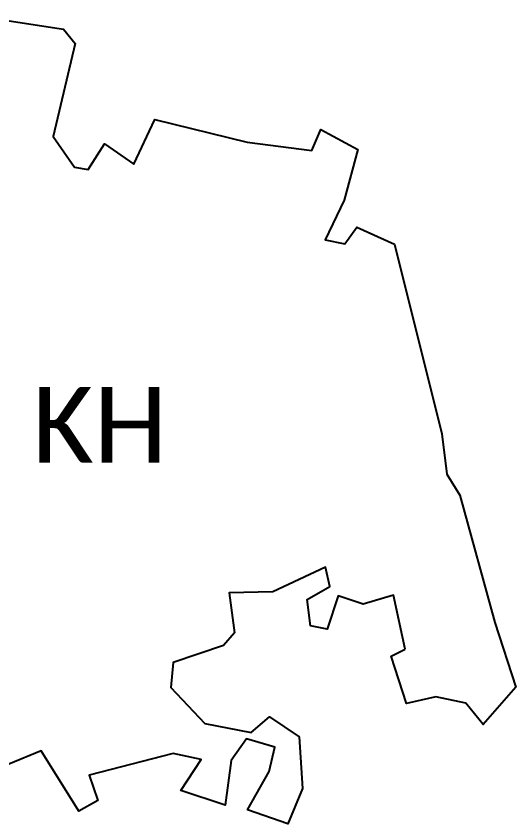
# Model space of a CAD drawing. Header units: metres. Extents: x 264827 to 267181, y 2144719 to 2146420.
# Drawn here: x 266334 to 267181, y 2144962 to 2146331 of the extents above; entities that cross this region are included whole.
import ezdxf

# ---------------------------------------------------------------- set-up
doc = ezdxf.new("R2010")
doc.units = ezdxf.units.M
doc.layers.add('village', color=3, linetype='Continuous')
doc.layers.add('VILLAGE NAME', color=250, linetype='Continuous')
doc.styles.get("Standard").update_dxf_attribs({"font": 'simplex.shx'})

msp = doc.modelspace()

# ---------------------------------------------------------------- linework, layer by layer
at = {"layer": 'village', "color": 3}
for points in [[(266270.1, 2146330.6, 0), (266414.4, 2146308.4, 0), (266434, 2146284.4, 0), (266397.1, 2146126.8, 0), (266432.9, 2146074.9, 0), (266456, 2146071, 0), (266483.9, 2146114.3, 0), (266533.7, 2146079.8, 0), (266569, 2146155.3, 0), (266725.7, 2146117.3, 0), (266835.5, 2146103.2, 0), (266850.5, 2146138.3, 0), (266913.4, 2146104.5, 0), (266890.1, 2146018.9, 0), (266858.3, 2145951.4, 0), (266891.6, 2145944.7, 0), (266911.6, 2145973.2, 0), (266975.8, 2145944.4, 0), (267056, 2145623, 0), (267064.5, 2145554.5, 0), (267086.3, 2145519.1, 0), (267145.8, 2145303.5, 0), (267181.4, 2145193.5, 0), (267126, 2145130.2, 0), (267096.5, 2145166.8, 0), (267045.5, 2145177.4, 0), (266995.9, 2145166, 0), (266969.8, 2145246.5, 0), (266993.8, 2145257.9, 0)], [(266993.8, 2145257.9, 0), (266973.7, 2145349.6, 0), (266922.6, 2145334.5, 0), (266879.9, 2145348.5, 0), (266861.7, 2145292, 0), (266833.1, 2145297.6, 0), (266827.4, 2145342, 0), (266865.9, 2145364.5, 0), (266858.5, 2145397, 0), (266769.3, 2145355.2, 0), (266695.4, 2145353.5, 0), (266704.1, 2145286, 0), (266685.7, 2145264.3, 0), (266600.1, 2145235.5, 0), (266596.2, 2145193, 0), (266653.8, 2145132.1, 0), (266732.5, 2145117.1, 0), (266763.9, 2145143.4, 0), (266813.7, 2145109.5, 0), (266819.4, 2145022, 0), (266794.5, 2144962.2, 0), (266726.4, 2144985.7, 0), (266763.1, 2145051.1, 0), (266773, 2145092, 0), (266724.7, 2145106, 0), (266698.8, 2145069.5, 0), (266688.7, 2144993.7, 0), (266613.4, 2145018.6, 0), (266647.8, 2145071, 0), (266600.4, 2145081.3, 0), (266458.1, 2145044.9, 0), (266472.7, 2145001.8, 0), (266440.3, 2144983.4, 0), (266376.5, 2145086, 0), (266321.9, 2145063.1, 0)]]:
    msp.add_polyline3d(points, dxfattribs=at)

# ---------------------------------------------------------------- texts
at = {"layer": 'VILLAGE NAME', "insert": (265398.2, 2145702.5), "char_height": 128.647, "attachment_point": 1}
msp.add_mtext_dynamic_manual_height_columns('{\\fCalibri|b0|i0|c0|p34;BHUIGAON KH}', width=1668.041, gutter_width=643.2, heights=[0], dxfattribs=at)

doc.saveas('drawing.dxf')
